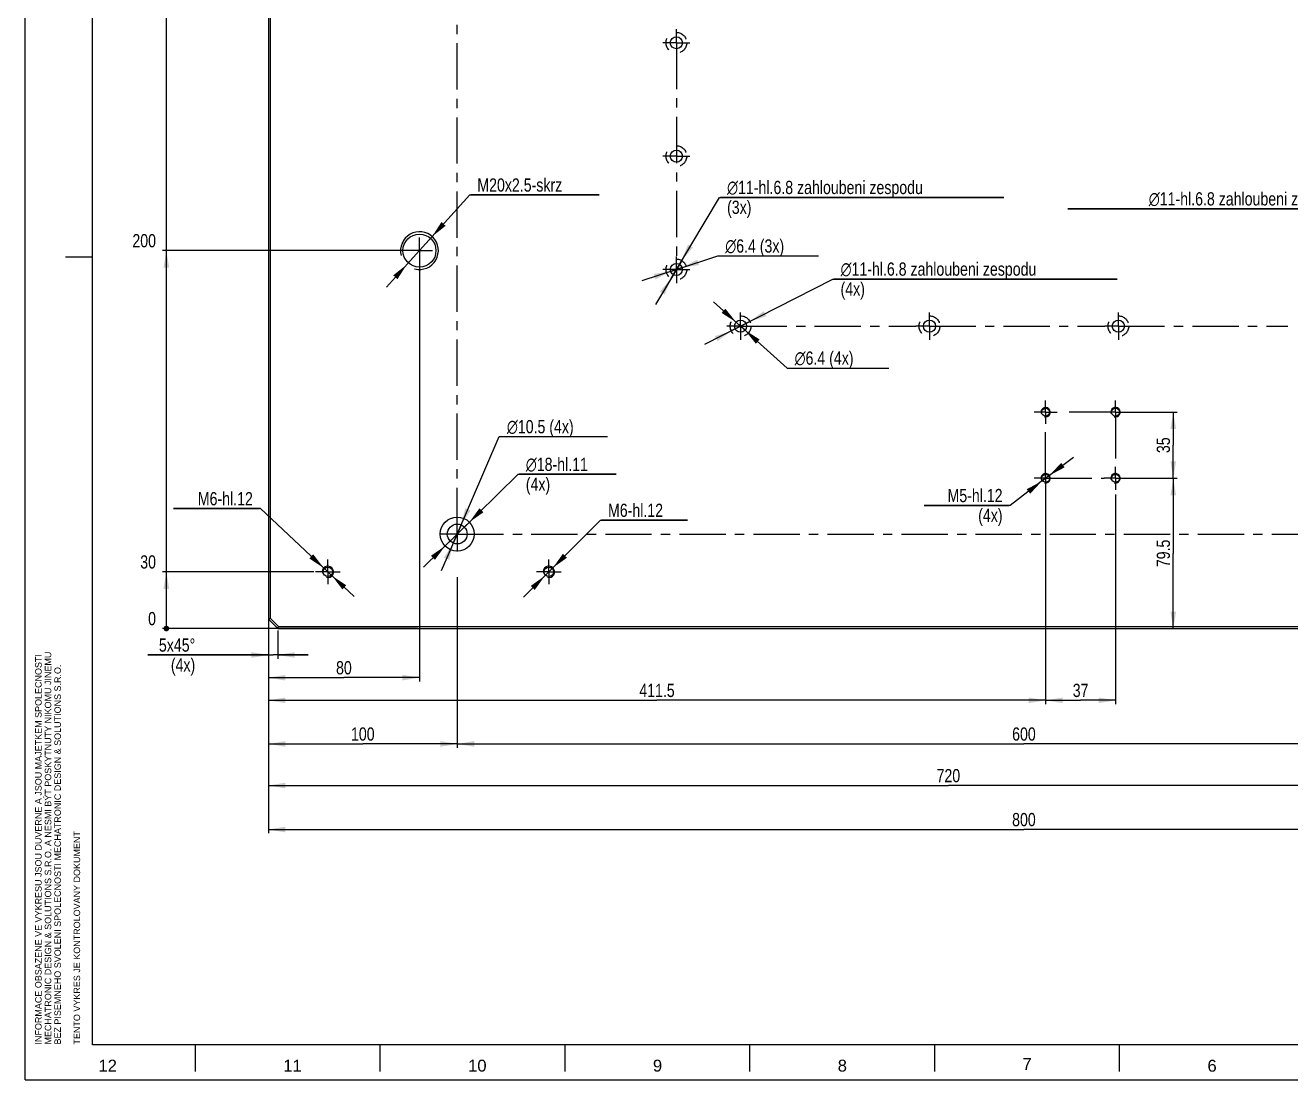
# Model space of a CAD drawing. Header units: millimetres. Extents: x 0 to 1582, y -523 to 577.
# Drawn here: x 0 to 334.9, y 0 to 279 of the extents above; entities that cross this region are included whole.
import ezdxf

# ---------------------------------------------------------------- set-up
doc = ezdxf.new("R2010")
doc.units = ezdxf.units.MM
doc.header["$LTSCALE"] = 32.67
doc.linetypes.add('CENTER', pattern=[0.6, 0.375, -0.075, 0.075, -0.075])
doc.linetypes.add('HIDDEN', pattern=[0.2, 0.1, -0.1])
doc.layers.get('0').update_dxf_attribs({"linetype": 'CONTINUOUS'})
doc.layers.add('DEFAULT_1', color=7, linetype='CENTER')
doc.layers.add('DEFAULT_2', color=8, linetype='HIDDEN')
doc.styles.get("Standard").update_dxf_attribs({"font": 'txt', "width": 0.8})
doc.styles.add('TEXTSTYLE_1', font='gdt', dxfattribs={"width": 0.8})
doc.styles.add('TEXTSTYLE_3', font='arial.ttf')
doc.styles.add('TEXTSTYLE_4', font='arial.ttf')
doc.dimstyles.new('DIMSTYLE_12', dxfattribs={"dimtxt": 3.5, "dimasz": 4.5, "dimexe": 1, "dimexo": 0.5, "dimgap": 0.875, "dimtad": 0, "dimtih": 1, "dimtoh": 1, "dimlfac": 2, "dimdsep": 46, "dimtxsty": 'STANDARD', "dimblk": '_FILLED', "dimblk1": '_FILLED', "dimblk2": '_FILLED', "dimcen": 0.09, "dimazin": 2, "dimtp": 0.1, "dimtm": 0.1, "dimtfac": 1, "dimtofl": 0, "dimtmove": 0, "dimatfit": 3, "dimldrblk": '_FILLED', "dimfxl": 1, "dimtolj": 1, "dimarcsym": 0})
doc.dimstyles.new('DIMSTYLE_3', dxfattribs={"dimtxt": 3.5, "dimasz": 4.5, "dimexe": 1, "dimexo": 0.5, "dimgap": 0.875, "dimtad": 1, "dimlfac": 2, "dimdsep": 46, "dimtxsty": 'STANDARD', "dimblk": '_FILLED', "dimblk1": '_FILLED', "dimblk2": '_FILLED', "dimcen": 0.09, "dimazin": 2, "dimtp": 0.8, "dimtm": 0.8, "dimtfac": 1, "dimtofl": 0, "dimtmove": 0, "dimatfit": 3, "dimldrblk": '_FILLED', "dimfxl": 1, "dimtolj": 1, "dimarcsym": 0})
doc.dimstyles.new('DIMSTYLE_4', dxfattribs={"dimtxt": 3.5, "dimasz": 4.5, "dimexe": 1, "dimexo": 0.5, "dimgap": 0.875, "dimtad": 1, "dimlfac": 2, "dimdsep": 46, "dimtxsty": 'STANDARD', "dimblk": '_FILLED', "dimblk1": '_FILLED', "dimblk2": '_FILLED', "dimcen": 0.09, "dimazin": 2, "dimtp": 0.3, "dimtm": 0.3, "dimtfac": 1, "dimtofl": 0, "dimtmove": 0, "dimatfit": 3, "dimldrblk": '_FILLED', "dimfxl": 1, "dimtolj": 1, "dimarcsym": 0})
doc.dimstyles.new('DIMSTYLE_5', dxfattribs={"dimtxt": 3.5, "dimasz": 4.5, "dimexe": 1, "dimexo": 0.5, "dimtad": 1, "dimlfac": 2, "dimdsep": 46, "dimtxsty": 'STANDARD', "dimblk": '_FILLED', "dimblk1": '_FILLED', "dimblk2": '_FILLED', "dimcen": 0.09, "dimazin": 2, "dimtp": 0.2, "dimtm": 0.2, "dimtfac": 1, "dimtmove": 0, "dimatfit": 2, "dimldrblk": '_FILLED', "dimfxl": 1, "dimtolj": 1, "dimarcsym": 0})
doc.dimstyles.new('DIMSTYLE_6', dxfattribs={"dimtxt": 3.5, "dimasz": 4.5, "dimexe": 1, "dimexo": 0.5, "dimgap": 0.875, "dimtad": 0, "dimtih": 1, "dimtoh": 1, "dimlfac": 2, "dimdsep": 46, "dimtxsty": 'STANDARD', "dimblk": '_FILLED', "dimblk1": '_FILLED', "dimblk2": '_FILLED', "dimcen": 0.09, "dimazin": 2, "dimtp": 0.5, "dimtm": 0.5, "dimtfac": 1, "dimtofl": 0, "dimtmove": 0, "dimatfit": 3, "dimldrblk": '_FILLED', "dimfxl": 1, "dimtolj": 1, "dimarcsym": 0})
doc.dimstyles.new('DIMSTYLE_7', dxfattribs={"dimtxt": 3.5, "dimasz": 4.5, "dimexe": 1, "dimexo": 0.5, "dimtad": 1, "dimlfac": 2, "dimdsep": 46, "dimtxsty": 'STANDARD', "dimblk": '_FILLED', "dimblk1": '_FILLED', "dimblk2": '_FILLED', "dimcen": 0.09, "dimazin": 2, "dimtp": 0.1, "dimtm": 0.1, "dimtfac": 1, "dimtmove": 0, "dimatfit": 2, "dimldrblk": '_FILLED', "dimfxl": 1, "dimtolj": 1, "dimarcsym": 0})
doc.dimstyles.new('DIMSTYLE_8', dxfattribs={"dimtxt": 3.5, "dimasz": 4.5, "dimexe": 1, "dimexo": 0.5, "dimgap": 0.875, "dimtad": 1, "dimlfac": 2, "dimdsep": 46, "dimtxsty": 'STANDARD', "dimblk": '_FILLED', "dimblk1": '_FILLED', "dimblk2": '_FILLED', "dimcen": 0.09, "dimazin": 2, "dimtp": 0.1, "dimtm": 0.1, "dimtfac": 1, "dimtofl": 0, "dimtmove": 0, "dimatfit": 3, "dimldrblk": '_FILLED', "dimfxl": 1, "dimtolj": 1, "dimarcsym": 0})
doc.dimstyles.new('DIMSTYLE_9', dxfattribs={"dimtxt": 3.5, "dimasz": 4.5, "dimexe": 1, "dimexo": 0.5, "dimgap": 0.875, "dimtad": 0, "dimtih": 1, "dimtoh": 1, "dimlfac": 2, "dimdsep": 46, "dimtxsty": 'STANDARD', "dimblk": '_FILLED', "dimblk1": '_FILLED', "dimblk2": '_FILLED', "dimcen": 0.09, "dimazin": 2, "dimtp": 0.2, "dimtm": 0.2, "dimtfac": 1, "dimtofl": 0, "dimtmove": 0, "dimatfit": 3, "dimldrblk": '_FILLED', "dimfxl": 1, "dimtolj": 1, "dimarcsym": 0})

# ---------------------------------------------------------------- blocks, each defined once
blk = doc.blocks.new('_FILLED')
at = {"color": 0, "linetype": 'BYBLOCK'}
blk.add_solid([(0, 0), (-1, 0.167), (-1, -0.167)], dxfattribs=at)
blk = doc.blocks.new('*D2')
at = {"color": 2, "linetype": 'CONTINUOUS'}
for p, q in [((64.33, 118.88), (64.33, 65.2)), ((464.33, 118.88), (464.33, 65.2)), ((64.33, 66.2), (264.33, 66.2)), ((464.33, 66.2), (264.33, 66.2))]:
    blk.add_line(p, q, dxfattribs=at)
at = {"color": 2, "linetype": 'CONTINUOUS', "xscale": 4.5, "yscale": 4.5, "zscale": 4.5, "rotation": 180}
blk.add_blockref('_FILLED', (64.33, 66.2), dxfattribs=at)
at = {"color": 2, "linetype": 'CONTINUOUS', "xscale": 4.5, "yscale": 4.5, "zscale": 4.5}
blk.add_blockref('_FILLED', (464.33, 66.2), dxfattribs=at)
at = {"color": 2, "linetype": 'CONTINUOUS', "insert": (264.33, 70.57), "char_height": 3.5, "width": 12.375, "attachment_point": 2, "line_spacing_factor": 0.9}
blk.add_mtext('800', dxfattribs=at)
blk = doc.blocks.new('*D3')
at = {"color": 2, "linetype": 'CONTINUOUS'}
for p, q in [((429.17, 144.38), (479.32, 144.38)), ((478.32, 144.38), (478.32, 131.88)), ((478.32, 119.38), (478.32, 131.88)), ((114.83, 119.38), (479.32, 119.38))]:
    blk.add_line(p, q, dxfattribs=at)
at = {"color": 2, "linetype": 'CONTINUOUS', "xscale": 4.5, "yscale": 4.5, "zscale": 4.5}
for p, rotation in [((478.32, 144.38), 90), ((478.32, 119.38), 270)]:
    blk.add_blockref('_FILLED', p, dxfattribs=dict(at, rotation=rotation))
at = {"color": 2, "linetype": 'CONTINUOUS', "insert": (473.94, 131.88), "char_height": 3.5, "width": 7.875, "attachment_point": 2, "rotation": 90, "line_spacing_factor": 0.9}
blk.add_mtext('50', dxfattribs=at)
blk = doc.blocks.new('*D4')
at = {"color": 2, "linetype": 'CONTINUOUS'}
for p, q in [((64.33, 143.88), (64.33, 87.84)), ((114.33, 132.34), (114.33, 87.84)), ((64.33, 88.84), (89.33, 88.84)), ((114.33, 88.84), (89.33, 88.84))]:
    blk.add_line(p, q, dxfattribs=at)
at = {"color": 2, "linetype": 'CONTINUOUS', "xscale": 4.5, "yscale": 4.5, "zscale": 4.5, "rotation": 180}
blk.add_blockref('_FILLED', (64.33, 88.84), dxfattribs=at)
at = {"color": 2, "linetype": 'CONTINUOUS', "xscale": 4.5, "yscale": 4.5, "zscale": 4.5}
blk.add_blockref('_FILLED', (114.33, 88.84), dxfattribs=at)
at = {"color": 2, "linetype": 'CONTINUOUS', "insert": (89.33, 93.21), "char_height": 3.5, "width": 11.25, "attachment_point": 2, "line_spacing_factor": 0.9}
blk.add_mtext('100', dxfattribs=at)
blk = doc.blocks.new('*D5')
at = {"color": 2, "linetype": 'CONTINUOUS'}
for p, q in [((114.33, 144.38), (125.47, 170.16)), ((125.47, 170.16), (125.72, 170.16)), ((125.72, 170.16), (154.14, 170.16)), ((114.33, 144.38), (110.11, 134.62)), ((113.29, 141.97), (114.33, 144.38)), ((115.37, 146.79), (114.33, 144.38)), ((115.37, 146.79), (115.37, 146.79)), ((113.29, 141.97), (113.29, 141.97))]:
    blk.add_line(p, q, dxfattribs=at)
at = {"color": 2, "linetype": 'CONTINUOUS', "xscale": 4.5, "yscale": 4.5, "zscale": 4.5}
for p, rotation in [((115.37, 146.79), 246.6279896122), ((113.29, 141.97), 66.6279896122)]:
    blk.add_blockref('_FILLED', p, dxfattribs=dict(at, rotation=rotation))
at = {"color": 2, "linetype": 'CONTINUOUS', "insert": (127.47, 174.54), "char_height": 3.5, "width": 37.375, "attachment_point": 1, "line_spacing_factor": 0.9, "style": 'TEXTSTYLE_1'}
blk.add_mtext('{\\fgdt;n}\\ftxt;10.5 (4x)', dxfattribs=at)
blk = doc.blocks.new('*D6')
at = {"color": 2, "linetype": 'CONTINUOUS'}
for p, q in [((114.33, 144.38), (130.48, 160.2)), ((130.48, 160.2), (156.4, 160.2)), ((156.4, 160.2), (130.73, 160.2)), ((117.54, 147.53), (114.33, 144.38)), ((117.54, 147.53), (117.54, 147.53)), ((114.33, 144.38), (105.4, 135.63)), ((111.11, 141.23), (114.33, 144.38)), ((111.11, 141.23), (111.11, 141.23))]:
    blk.add_line(p, q, dxfattribs=at)
at = {"color": 2, "linetype": 'CONTINUOUS', "xscale": 4.5, "yscale": 4.5, "zscale": 4.5}
for p, rotation in [((117.54, 147.53), 224.399530771), ((111.11, 141.23), 44.3990512493)]:
    blk.add_blockref('_FILLED', p, dxfattribs=dict(at, rotation=rotation))
at = {"color": 2, "linetype": 'CONTINUOUS', "insert": (132.48, 164.57), "char_height": 3.5, "width": 33.25, "attachment_point": 1, "line_spacing_factor": 0.9, "style": 'TEXTSTYLE_1'}
blk.add_mtext('{\\fgdt;n}\\ftxt;18-hl.11\\P(4x)', dxfattribs=at)
blk = doc.blocks.new('*D8')
at = {"color": 2, "linetype": 'CONTINUOUS'}
for p, q in [((414.33, 136.93), (414.33, 87.84)), ((114.33, 132.97), (114.33, 87.84)), ((114.33, 88.84), (264.33, 88.84)), ((414.33, 88.84), (264.33, 88.84))]:
    blk.add_line(p, q, dxfattribs=at)
at = {"color": 2, "linetype": 'CONTINUOUS', "xscale": 4.5, "yscale": 4.5, "zscale": 4.5, "rotation": 180}
blk.add_blockref('_FILLED', (114.33, 88.84), dxfattribs=at)
at = {"color": 2, "linetype": 'CONTINUOUS', "xscale": 4.5, "yscale": 4.5, "zscale": 4.5}
blk.add_blockref('_FILLED', (414.33, 88.84), dxfattribs=at)
at = {"color": 2, "linetype": 'CONTINUOUS', "insert": (264.33, 93.21), "char_height": 3.5, "width": 12.375, "attachment_point": 2, "line_spacing_factor": 0.9}
blk.add_mtext('600', dxfattribs=at)
blk = doc.blocks.new('*D9')
at = {"color": 2, "linetype": 'CONTINUOUS'}
for p, q in [((64.33, 218.88), (64.33, 105.38)), ((104.33, 218.88), (104.33, 105.38)), ((64.33, 106.38), (84.33, 106.38)), ((104.33, 106.38), (84.33, 106.38))]:
    blk.add_line(p, q, dxfattribs=at)
at = {"color": 2, "linetype": 'CONTINUOUS', "xscale": 4.5, "yscale": 4.5, "zscale": 4.5, "rotation": 180}
blk.add_blockref('_FILLED', (64.33, 106.38), dxfattribs=at)
at = {"color": 2, "linetype": 'CONTINUOUS', "xscale": 4.5, "yscale": 4.5, "zscale": 4.5}
blk.add_blockref('_FILLED', (104.33, 106.38), dxfattribs=at)
at = {"color": 2, "linetype": 'CONTINUOUS', "insert": (84.33, 110.75), "char_height": 3.5, "width": 8.25, "attachment_point": 2, "line_spacing_factor": 0.9}
blk.add_mtext('80', dxfattribs=at)
blk = doc.blocks.new('*D10')
at = {"color": 2, "linetype": 'CONTINUOUS'}
blk.add_line((103.83, 219.38), (36.34, 219.38), dxfattribs=at)
at = {"color": 2, "linetype": 'CONTINUOUS', "insert": (34.59, 223.75), "char_height": 3.5, "width": 12.375, "attachment_point": 3, "line_spacing_factor": 0.9}
blk.add_mtext('200', dxfattribs=at)
blk = doc.blocks.new('*D11')
at = {"color": 2, "linetype": 'CONTINUOUS'}
for p, q in [((64.33, 218.88), (64.33, 76.83)), ((424.33, 218.88), (424.33, 76.83)), ((64.33, 77.83), (244.33, 77.83)), ((424.33, 77.83), (244.33, 77.83))]:
    blk.add_line(p, q, dxfattribs=at)
at = {"color": 2, "linetype": 'CONTINUOUS', "xscale": 4.5, "yscale": 4.5, "zscale": 4.5, "rotation": 180}
blk.add_blockref('_FILLED', (64.33, 77.83), dxfattribs=at)
at = {"color": 2, "linetype": 'CONTINUOUS', "xscale": 4.5, "yscale": 4.5, "zscale": 4.5}
blk.add_blockref('_FILLED', (424.33, 77.83), dxfattribs=at)
at = {"color": 2, "linetype": 'CONTINUOUS', "insert": (244.33, 82.2), "char_height": 3.5, "width": 12.375, "attachment_point": 2, "line_spacing_factor": 0.9}
blk.add_mtext('720', dxfattribs=at)
blk = doc.blocks.new('*D12')
at = {"color": 2, "linetype": 'CONTINUOUS'}
for p, q in [((104.33, 219.38), (117.65, 234.11)), ((117.65, 234.11), (151.9, 234.11)), ((151.9, 234.11), (117.9, 234.11)), ((107.68, 223.09), (104.33, 219.38)), ((107.68, 223.09), (107.68, 223.09)), ((104.33, 219.38), (95.61, 209.74)), ((100.97, 215.67), (104.33, 219.38)), ((100.97, 215.67), (100.97, 215.67))]:
    blk.add_line(p, q, dxfattribs=at)
at = {"color": 2, "linetype": 'CONTINUOUS', "xscale": 4.5, "yscale": 4.5, "zscale": 4.5}
for p, rotation in [((107.68, 223.09), 227.8711660412), ((100.97, 215.67), 47.8711660412)]:
    blk.add_blockref('_FILLED', p, dxfattribs=dict(at, rotation=rotation))
at = {"color": 2, "linetype": 'CONTINUOUS', "insert": (119.65, 238.48), "char_height": 3.5, "width": 45.75, "attachment_point": 1, "line_spacing_factor": 0.9}
blk.add_mtext('M20x2.5-skrz', dxfattribs=at)
blk = doc.blocks.new('*D14')
at = {"color": 2, "linetype": 'CONTINUOUS'}
for p, q in [((292.94, 159.13), (304.86, 159.13)), ((303.86, 159.13), (303.86, 139.25)), ((303.86, 119.38), (303.86, 139.25)), ((270.58, 119.38), (304.86, 119.38))]:
    blk.add_line(p, q, dxfattribs=at)
at = {"color": 2, "linetype": 'CONTINUOUS', "xscale": 4.5, "yscale": 4.5, "zscale": 4.5}
for p, rotation in [((303.86, 159.13), 90), ((303.86, 119.38), 270)]:
    blk.add_blockref('_FILLED', p, dxfattribs=dict(at, rotation=rotation))
at = {"color": 2, "linetype": 'CONTINUOUS', "insert": (299.48, 139.25), "char_height": 3.5, "width": 15, "attachment_point": 2, "rotation": 90, "line_spacing_factor": 0.9}
blk.add_mtext('79.5', dxfattribs=at)
blk = doc.blocks.new('*D15')
at = {"color": 2, "linetype": 'CONTINUOUS'}
for p, q in [((64.33, 158.63), (64.33, 99.38)), ((270.08, 158.63), (270.08, 99.38)), ((64.33, 100.38), (167.2, 100.38)), ((270.08, 100.38), (167.2, 100.38))]:
    blk.add_line(p, q, dxfattribs=at)
at = {"color": 2, "linetype": 'CONTINUOUS', "xscale": 4.5, "yscale": 4.5, "zscale": 4.5, "rotation": 180}
blk.add_blockref('_FILLED', (64.33, 100.38), dxfattribs=at)
at = {"color": 2, "linetype": 'CONTINUOUS', "xscale": 4.5, "yscale": 4.5, "zscale": 4.5}
blk.add_blockref('_FILLED', (270.08, 100.38), dxfattribs=at)
at = {"color": 2, "linetype": 'CONTINUOUS', "insert": (167.2, 104.75), "char_height": 3.5, "width": 16.875, "attachment_point": 2, "line_spacing_factor": 0.9}
blk.add_mtext('411.5', dxfattribs=at)
blk = doc.blocks.new('*D16')
at = {"color": 2, "linetype": 'CONTINUOUS'}
for p, q in [((270.08, 159.13), (277.43, 164.74)), ((270.08, 159.13), (260.67, 151.94)), ((269.09, 158.37), (270.08, 159.13)), ((269.09, 158.37), (269.09, 158.37)), ((271.07, 159.89), (270.08, 159.13)), ((271.07, 159.89), (271.07, 159.89)), ((260.67, 151.94), (237.92, 151.94)), ((237.92, 151.94), (260.42, 151.94))]:
    blk.add_line(p, q, dxfattribs=at)
at = {"color": 2, "linetype": 'CONTINUOUS', "xscale": 4.5, "yscale": 4.5, "zscale": 4.5}
for p, rotation in [((271.07, 159.89), 217.3705122013), ((269.09, 158.37), 37.3705122013)]:
    blk.add_blockref('_FILLED', p, dxfattribs=dict(at, rotation=rotation))
at = {"color": 2, "linetype": 'CONTINUOUS', "insert": (258.67, 156.32), "char_height": 3.5, "width": 28.5, "attachment_point": 3, "line_spacing_factor": 0.9}
blk.add_mtext('M5-hl.12\\P(4x)', dxfattribs=at)
blk = doc.blocks.new('*D17')
at = {"color": 2, "linetype": 'CONTINUOUS'}
for p, q in [((270.08, 155.5), (270.08, 99.38)), ((288.58, 154.81), (288.58, 99.38)), ((270.08, 100.38), (279.33, 100.38)), ((288.58, 100.38), (279.33, 100.38))]:
    blk.add_line(p, q, dxfattribs=at)
at = {"color": 2, "linetype": 'CONTINUOUS', "xscale": 4.5, "yscale": 4.5, "zscale": 4.5, "rotation": 180}
blk.add_blockref('_FILLED', (270.08, 100.38), dxfattribs=at)
at = {"color": 2, "linetype": 'CONTINUOUS', "xscale": 4.5, "yscale": 4.5, "zscale": 4.5}
blk.add_blockref('_FILLED', (288.58, 100.38), dxfattribs=at)
at = {"color": 2, "linetype": 'CONTINUOUS', "insert": (279.33, 104.75), "char_height": 3.5, "width": 7.875, "attachment_point": 2, "line_spacing_factor": 0.9}
blk.add_mtext('37', dxfattribs=at)
blk = doc.blocks.new('*D18')
at = {"color": 2, "linetype": 'CONTINUOUS'}
for p, q in [((289.08, 176.63), (304.86, 176.63)), ((303.86, 176.63), (303.86, 167.88)), ((303.86, 159.13), (303.86, 167.88)), ((289.08, 159.13), (304.86, 159.13))]:
    blk.add_line(p, q, dxfattribs=at)
at = {"color": 2, "linetype": 'CONTINUOUS', "xscale": 4.5, "yscale": 4.5, "zscale": 4.5}
for p, rotation in [((303.86, 176.63), 90), ((303.86, 159.13), 270)]:
    blk.add_blockref('_FILLED', p, dxfattribs=dict(at, rotation=rotation))
at = {"color": 2, "linetype": 'CONTINUOUS', "insert": (299.48, 167.88), "char_height": 3.5, "width": 7.5, "attachment_point": 2, "rotation": 90, "line_spacing_factor": 0.9}
blk.add_mtext('35', dxfattribs=at)
blk = doc.blocks.new('*D19')
at = {"color": 2, "linetype": 'CONTINUOUS'}
for p, q in [((172.33, 214.38), (183.27, 217.98)), ((183.27, 217.98), (183.52, 217.98)), ((183.52, 217.98), (209.94, 217.98)), ((172.33, 214.38), (163.21, 211.38)), ((170.81, 213.88), (172.33, 214.38)), ((173.85, 214.88), (172.33, 214.38)), ((173.85, 214.88), (173.85, 214.88)), ((170.81, 213.88), (170.81, 213.88))]:
    blk.add_line(p, q, dxfattribs=at)
at = {"color": 2, "linetype": 'CONTINUOUS', "xscale": 4.5, "yscale": 4.5, "zscale": 4.5}
for p, rotation in [((170.81, 213.88), 18.2151833668), ((173.85, 214.88), 198.2156118469)]:
    blk.add_blockref('_FILLED', p, dxfattribs=dict(at, rotation=rotation))
at = {"color": 2, "linetype": 'CONTINUOUS', "insert": (185.27, 222.35), "char_height": 3.5, "width": 34.375, "attachment_point": 1, "line_spacing_factor": 0.9, "style": 'TEXTSTYLE_1'}
blk.add_mtext('{\\fgdt;n}\\ftxt;6.4 (3x)', dxfattribs=at)
blk = doc.blocks.new('*D20')
at = {"color": 2, "linetype": 'CONTINUOUS'}
for p, q in [((172.33, 214.38), (183.76, 233.47)), ((183.76, 233.47), (259.01, 233.47)), ((259.01, 233.47), (184.01, 233.47)), ((172.33, 214.38), (166.8, 205.16)), ((170.92, 212.02), (172.33, 214.38)), ((173.74, 216.74), (172.33, 214.38)), ((173.74, 216.74), (173.74, 216.74)), ((170.92, 212.02), (170.92, 212.02))]:
    blk.add_line(p, q, dxfattribs=at)
at = {"color": 2, "linetype": 'CONTINUOUS', "xscale": 4.5, "yscale": 4.5, "zscale": 4.5}
for p, rotation in [((173.74, 216.74), 239.077147189), ((170.92, 212.02), 59.077147189)]:
    blk.add_blockref('_FILLED', p, dxfattribs=dict(at, rotation=rotation))
at = {"color": 2, "linetype": 'CONTINUOUS', "insert": (185.76, 237.84), "char_height": 3.5, "width": 107.25, "attachment_point": 1, "line_spacing_factor": 0.9, "style": 'TEXTSTYLE_1'}
blk.add_mtext('{\\fgdt;n}\\ftxt;11-hl.6.8 zahloubeni zespodu\\P(3x)', dxfattribs=at)
blk = doc.blocks.new('*D22')
at = {"color": 2, "linetype": 'CONTINUOUS'}
for p, q in [((351.2, 230.45), (275.95, 230.45)), ((275.95, 230.45), (350.95, 230.45)), ((356.33, 214.38), (351.2, 230.45)), ((355.49, 217), (355.49, 217)), ((355.49, 217), (356.33, 214.38)), ((357.16, 211.76), (356.33, 214.38)), ((356.33, 214.38), (359.6, 204.14)), ((357.16, 211.76), (357.16, 211.76))]:
    blk.add_line(p, q, dxfattribs=at)
at = {"color": 2, "linetype": 'CONTINUOUS', "xscale": 4.5, "yscale": 4.5, "zscale": 4.5}
for p, rotation in [((355.49, 217), 287.7084296975), ((357.16, 211.76), 107.7084296975)]:
    blk.add_blockref('_FILLED', p, dxfattribs=dict(at, rotation=rotation))
at = {"color": 2, "linetype": 'CONTINUOUS', "insert": (349.2, 234.82), "char_height": 3.5, "width": 107.25, "attachment_point": 3, "line_spacing_factor": 0.9, "style": 'TEXTSTYLE_1'}
blk.add_mtext('{\\fgdt;n}\\ftxt;11-hl.6.8 zahloubeni zespodu\\P(3x)', dxfattribs=at)
blk = doc.blocks.new('*D23')
at = {"color": 2, "linetype": 'CONTINUOUS'}
for p, q in [((189.33, 199.38), (182.19, 205.8)), ((188.14, 200.45), (188.14, 200.45)), ((188.14, 200.45), (189.33, 199.38)), ((190.52, 198.31), (189.33, 199.38)), ((189.33, 199.38), (201.63, 188.31)), ((190.52, 198.31), (190.52, 198.31)), ((201.63, 188.31), (201.88, 188.31)), ((201.88, 188.31), (228.55, 188.31))]:
    blk.add_line(p, q, dxfattribs=at)
at = {"color": 2, "linetype": 'CONTINUOUS', "xscale": 4.5, "yscale": 4.5, "zscale": 4.5}
for p, rotation in [((188.14, 200.45), 318.0420291913), ((190.52, 198.31), 138.0420291913)]:
    blk.add_blockref('_FILLED', p, dxfattribs=dict(at, rotation=rotation))
at = {"color": 2, "linetype": 'CONTINUOUS', "insert": (203.63, 192.69), "char_height": 3.5, "width": 34.75, "attachment_point": 1, "line_spacing_factor": 0.9, "style": 'TEXTSTYLE_1'}
blk.add_mtext('{\\fgdt;n}\\ftxt;6.4 (4x)', dxfattribs=at)
blk = doc.blocks.new('*D24')
at = {"color": 2, "linetype": 'CONTINUOUS'}
for p, q in [((189.33, 199.38), (213.79, 211.86)), ((213.79, 211.86), (289.04, 211.86)), ((289.04, 211.86), (214.04, 211.86)), ((189.33, 199.38), (179.75, 194.49)), ((186.88, 198.13), (189.33, 199.38)), ((186.88, 198.13), (186.88, 198.13)), ((191.78, 200.63), (189.33, 199.38)), ((191.78, 200.63), (191.78, 200.63))]:
    blk.add_line(p, q, dxfattribs=at)
at = {"color": 2, "linetype": 'CONTINUOUS', "xscale": 4.5, "yscale": 4.5, "zscale": 4.5}
for p, rotation in [((191.78, 200.63), 207.0315579733), ((186.88, 198.13), 27.0315579733)]:
    blk.add_blockref('_FILLED', p, dxfattribs=dict(at, rotation=rotation))
at = {"color": 2, "linetype": 'CONTINUOUS', "insert": (215.79, 216.24), "char_height": 3.5, "width": 107.25, "attachment_point": 1, "line_spacing_factor": 0.9, "style": 'TEXTSTYLE_1'}
blk.add_mtext('{\\fgdt;n}\\ftxt;11-hl.6.8 zahloubeni zespodu\\P(4x)', dxfattribs=at)
blk = doc.blocks.new('*D25')
at = {"color": 2, "linetype": 'CONTINUOUS'}
for p, q in [((62.23, 151.1), (39.23, 151.1)), ((39.23, 151.1), (61.98, 151.1)), ((80.08, 134.38), (62.23, 151.1)), ((78.98, 135.4), (78.98, 135.4)), ((78.98, 135.4), (80.08, 134.38)), ((81.17, 133.35), (80.08, 134.38)), ((80.08, 134.38), (87.01, 127.88)), ((81.17, 133.35), (81.17, 133.35))]:
    blk.add_line(p, q, dxfattribs=at)
at = {"color": 2, "linetype": 'CONTINUOUS', "xscale": 4.5, "yscale": 4.5, "zscale": 4.5}
for p, rotation in [((78.98, 135.4), 316.8705166265), ((81.17, 133.35), 136.8705166265)]:
    blk.add_blockref('_FILLED', p, dxfattribs=dict(at, rotation=rotation))
at = {"color": 2, "linetype": 'CONTINUOUS', "insert": (60.23, 155.48), "char_height": 3.5, "width": 28.875, "attachment_point": 3, "line_spacing_factor": 0.9}
blk.add_mtext('M6-hl.12', dxfattribs=at)
blk = doc.blocks.new('*D26')
at = {"color": 2, "linetype": 'CONTINUOUS'}
for p, q in [((138.58, 134.38), (152.24, 148.04)), ((152.24, 148.04), (175.24, 148.04)), ((175.24, 148.04), (152.49, 148.04)), ((138.58, 134.38), (131.86, 127.66)), ((137.52, 133.32), (138.58, 134.38)), ((139.64, 135.44), (138.58, 134.38)), ((139.64, 135.44), (139.64, 135.44)), ((137.52, 133.32), (137.52, 133.32))]:
    blk.add_line(p, q, dxfattribs=at)
at = {"color": 2, "linetype": 'CONTINUOUS', "xscale": 4.5, "yscale": 4.5, "zscale": 4.5}
for p, rotation in [((139.64, 135.44), 225.0009692585), ((137.52, 133.32), 44.9990307415)]:
    blk.add_blockref('_FILLED', p, dxfattribs=dict(at, rotation=rotation))
at = {"color": 2, "linetype": 'CONTINUOUS', "insert": (154.24, 152.41), "char_height": 3.5, "width": 28.875, "attachment_point": 1, "line_spacing_factor": 0.9}
blk.add_mtext('M6-hl.12', dxfattribs=at)
blk = doc.blocks.new('*D30')
at = {"color": 2, "linetype": 'CONTINUOUS'}
for p, q in [((64.33, 121.38), (64.33, 111.38)), ((66.83, 118.88), (66.83, 111.38)), ((64.33, 112.38), (32.4, 112.38)), ((32.4, 112.38), (65.58, 112.38)), ((74.83, 112.38), (65.58, 112.38)), ((66.83, 112.38), (74.83, 112.38))]:
    blk.add_line(p, q, dxfattribs=at)
at = {"color": 2, "linetype": 'CONTINUOUS', "xscale": 4.5, "yscale": 4.5, "zscale": 4.5}
blk.add_blockref('_FILLED', (64.33, 112.38), dxfattribs=at)
at = {"color": 2, "linetype": 'CONTINUOUS', "xscale": 4.5, "yscale": 4.5, "zscale": 4.5, "rotation": 180}
blk.add_blockref('_FILLED', (66.83, 112.38), dxfattribs=at)
at = {"color": 2, "linetype": 'CONTINUOUS', "insert": (44.98, 116.75), "char_height": 3.5, "width": 18.875, "attachment_point": 3, "line_spacing_factor": 0.9}
blk.add_mtext('5x45\\fgdt;{\\fgdt;~}\\P\\ftxt;(4x)', dxfattribs=at)
blk = doc.blocks.new('*D40')
at = {"color": 2, "linetype": 'CONTINUOUS'}
blk.add_line((76.33, 134.38), (36.34, 134.38), dxfattribs=at)
at = {"color": 2, "linetype": 'CONTINUOUS', "insert": (34.59, 138.75), "char_height": 3.5, "width": 7.875, "attachment_point": 3, "line_spacing_factor": 0.9}
blk.add_mtext('30', dxfattribs=at)
blk = doc.blocks.new('*D41')
at = {"color": 2, "linetype": 'CONTINUOUS'}
blk.add_line((76.33, 304.38), (36.34, 304.38), dxfattribs=at)
at = {"color": 2, "linetype": 'CONTINUOUS', "insert": (34.59, 308.75), "char_height": 3.5, "width": 12, "attachment_point": 3, "line_spacing_factor": 0.9}
blk.add_mtext('370', dxfattribs=at)
blk = doc.blocks.new('*D48')
at = {"color": 2, "linetype": 'CONTINUOUS'}
blk.add_line((103.83, 119.38), (36.34, 119.38), dxfattribs=at)
at = {"color": 2, "linetype": 'CONTINUOUS', "insert": (34.59, 123.75), "char_height": 3.5, "width": 4.125, "attachment_point": 3, "line_spacing_factor": 0.9}
blk.add_mtext('0', dxfattribs=at)

msp = doc.modelspace()

# ---------------------------------------------------------------- linework, layer by layer
at = {"color": 7, "linetype": 'CONTINUOUS'}
for p, q in [((0, 0), (0, 420)), ((17.7839, 9.2343), (17.7839, 410.0844)), ((64.3285, 316.8774), (64.3285, 121.8774)), ((64.8285, 316.6703), (64.8285, 122.0846)), ((64.3285, 121.8774), (64.8285, 122.0846)), ((64.3285, 121.8774), (66.8285, 119.3774)), ((64.8285, 122.0846), (67.0356, 119.8774)), ((66.8285, 119.3774), (67.0356, 119.8774)), ((66.8285, 119.3774), (461.8285, 119.3774)), ((67.0356, 119.8774), (461.6214, 119.8774)), ((583.209, 9.2343), (17.7839, 9.2343)), ((30.4842, 9.2343), (17.7845, 9.2343)), ((0, 0), (594, 0))]:
    msp.add_line(p, q, dxfattribs=at)
at = {"color": 2, "linetype": 'CONTINUOUS'}
for p, q in [((37.3415, 119.3774), (37.3415, 304.3774)), ((17.7808, 217.6216), (10.6688, 217.6216)), ((45.0323, 2.1223), (45.0323, 9.2343)), ((93.9523, 2.1223), (93.9523, 9.2343)), ((142.8723, 2.1223), (142.8723, 9.2343)), ((191.7923, 2.1223), (191.7923, 9.2343)), ((240.7123, 2.1223), (240.7123, 9.2343)), ((289.6402, 2.1222), (289.6402, 9.2343))]:
    msp.add_line(p, q, dxfattribs=at)
at = {"color": 2, "linetype": 'CONTINUOUS', "const_width": 0.75}
msp.add_lwpolyline([(36.9665, 119.3774, 1), (37.7165, 119.3774, 1)], format="xyb", close=True, dxfattribs=at)
msp.add_lwpolyline([(36.9665, 119.3774, 1), (37.7165, 119.3774, 1)], format="xyb", close=True, dxfattribs=at)
msp.add_lwpolyline([(36.9665, 119.3774, 1), (37.7165, 119.3774, 1)], format="xyb", close=True, dxfattribs=at)
at = {"color": 7, "linetype": 'CONTINUOUS'}
for centre, radius in [((172.3285, 274.3774), 1.6), ((172.3285, 244.3774), 1.6), ((104.3285, 219.3774), 4.375), ((172.3285, 214.3774), 1.6), ((189.3285, 199.3774), 1.6), ((239.3285, 199.3774), 1.6), ((289.3285, 199.3774), 1.6), ((270.0785, 176.6274), 1.05), ((288.5785, 176.6274), 1.05), ((270.0785, 159.1274), 1.05), ((288.5785, 159.1274), 1.05), ((114.3285, 144.3774), 4.5), ((114.3285, 144.3774), 2.625), ((80.0785, 134.3774), 1.25), ((138.5785, 134.3774), 1.25)]:
    msp.add_circle(centre, radius, dxfattribs=at)
at = {"color": 2, "linetype": 'CONTINUOUS'}
for centre, radius in [((104.3285, 219.3774), 5), ((270.0785, 176.6274), 1.25), ((288.5785, 176.6274), 1.25), ((270.0785, 159.1274), 1.25), ((288.5785, 159.1274), 1.25), ((80.0785, 134.3774), 1.5), ((138.5785, 134.3774), 1.5)]:
    msp.add_arc(centre, radius, 255, 195, dxfattribs=at)
for points in [[(37.3415, 219.3774), (38.0915, 214.8774), (36.5915, 214.8774)], [(37.3415, 134.3774), (38.0915, 129.8774), (36.5915, 129.8774)]]:
    msp.add_solid(points, dxfattribs=at)
at = {"layer": 'DEFAULT_1', "color": 7, "linetype": 'CENTER'}
for p, q in [((114.3285, 144.3774), (114.3285, 287.4238)), ((172.3285, 274.3774), (172.3285, 277.9774)), ((172.3285, 274.3774), (168.7285, 274.3774)), ((172.3285, 274.3774), (172.3285, 217.832)), ((172.3285, 274.3774), (175.9285, 274.3774)), ((172.3285, 244.3774), (168.7285, 244.3774)), ((172.3285, 244.3774), (175.9285, 244.3774)), ((104.3285, 219.3774), (104.3285, 222.8199)), ((104.3285, 219.3774), (100.886, 219.3774)), ((104.3285, 219.3774), (104.3285, 215.9349)), ((104.3285, 219.3774), (107.771, 219.3774)), ((172.3285, 214.3774), (172.3285, 217.832)), ((172.3285, 214.3774), (168.7285, 214.3774)), ((172.3285, 214.3774), (172.3285, 210.7774)), ((172.3285, 214.3774), (175.9285, 214.3774)), ((189.3285, 199.3774), (189.3285, 202.9774)), ((239.3285, 199.3774), (239.3285, 202.9774)), ((289.3285, 199.3774), (289.3285, 202.9774)), ((189.3285, 199.3774), (185.7285, 199.3774)), ((189.3285, 199.3774), (189.3285, 195.7774)), ((189.3285, 199.3774), (235.7285, 199.3774)), ((239.3285, 199.3774), (235.7285, 199.3774)), ((239.3285, 199.3774), (239.3285, 195.7774)), ((239.3285, 199.3774), (285.7285, 199.3774)), ((289.3285, 199.3774), (285.7285, 199.3774)), ((289.3285, 199.3774), (334.1513, 199.3774)), ((289.3285, 199.3774), (289.3285, 195.7774)), ((270.0785, 176.6274), (270.0785, 179.6774)), ((288.5785, 176.6274), (288.5785, 179.6774)), ((270.0785, 176.6274), (267.0285, 176.6274)), ((270.0785, 176.6274), (273.1285, 176.6274)), ((270.0785, 176.6274), (270.0785, 173.5774)), ((288.5785, 176.6274), (274.1328, 176.6274)), ((288.5785, 176.6274), (291.6285, 176.6274)), ((288.5785, 176.6274), (288.5785, 162.8513)), ((270.0785, 159.1274), (270.0785, 173.3389)), ((288.5785, 159.1274), (288.5785, 162.1774)), ((270.0785, 159.1274), (267.0285, 159.1274)), ((270.0785, 159.1274), (285.5424, 159.1274)), ((270.0785, 159.1274), (270.0785, 156.0774)), ((288.5785, 159.1274), (285.5285, 159.1274)), ((288.5785, 159.1274), (291.6285, 159.1274)), ((288.5785, 159.1274), (288.5785, 156.0774)), ((114.3285, 144.3774), (109.7035, 144.3774)), ((114.3285, 144.3774), (114.3285, 139.7524)), ((114.3285, 144.3774), (405.3807, 144.3774)), ((80.0785, 134.3774), (80.0785, 137.6274)), ((138.5785, 134.3774), (138.5785, 137.6274)), ((80.0785, 134.3774), (76.8285, 134.3774)), ((80.0785, 134.3774), (80.0785, 131.1274)), ((80.0785, 134.3774), (83.3285, 134.3774)), ((138.5785, 134.3774), (135.3285, 134.3774)), ((138.5785, 134.3774), (138.5785, 131.1274)), ((138.5785, 134.3774), (141.8285, 134.3774))]:
    msp.add_line(p, q, dxfattribs=at)
at = {"layer": 'DEFAULT_2', "color": 8, "linetype": 'HIDDEN'}
for centre in [(172.3285, 274.3774), (172.3285, 244.3774), (172.3285, 214.3774), (189.3285, 199.3774), (239.3285, 199.3774), (289.3285, 199.3774)]:
    msp.add_circle(centre, 2.75, dxfattribs=at)

# ---------------------------------------------------------------- texts
at = {"color": 2, "linetype": 'CONTINUOUS', "insert": (2.608, 9.3017), "char_height": 1.7, "width": 104.420446, "attachment_point": 1, "rotation": 90, "line_spacing_factor": 0.9, "style": 'TEXTSTYLE_4'}
msp.add_mtext('INFORMACE OBSAZENE VE VYKRESU JSOU DUVERNE A JSOU MAJETKEM SPOLECNOSTI  \\PMECHATRONIC DESIGN & SOLUTIONS S.R.O. A NESMI BÝT POSKYTNUTY NIKOMU JINEMU \\PBEZ PISEMNEHO SVOLENI SPOLECNOSTI MECHATRONIC DESIGN & SOLUTIONS S.R.O.\\P \\PTENTO VYKRES JE KONTROLOVANY DOKUMENT', dxfattribs=at)
at = {"color": 2, "linetype": 'CONTINUOUS', "attachment_point": 1, "line_spacing_factor": 0.9, "style": 'TEXTSTYLE_3'}
for s, insert, char_height, width in [('12', (19.3609, 5.2933), 3.14515, 4.887267), ('11', (68.2809, 5.2933), 3.14515, 4.887267), ('10', (117.2009, 5.2933), 3.14515, 4.887267), ('9', (166.1209, 5.2933), 3.1452, 2.443633), ('\\Q-0.018985;8', (215.0409, 5.2933), 3.145155, 2.443633), ('\\Q-0.018985;7', (263.9488, 5.7152), 3.145155, 2.443633), ('\\Q-0.018985;6', (312.9116, 5.2674), 3.145155, 2.443633)]:
    msp.add_mtext(s, dxfattribs=dict(at, insert=insert, char_height=char_height, width=width))

# ---------------------------------------------------------------- dimensions: what is measured, and where the dimension line sits
at = {"color": 2, "linetype": 'CONTINUOUS'}
for feature_location, offset, origin, dimstyle, picture, middle in [((76.3285, 304.3774), (-39.9869, 0), (66.8285, 119.3774), 'DIMSTYLE_6', '*D41', (30.0915, 307.0025)), ((103.8285, 219.3774), (-67.4869, 0), (104.3285, 119.3774), 'DIMSTYLE_6', '*D10', (29.9665, 222.0025)), ((76.3285, 134.3774), (-39.9869, 0), (66.8285, 119.3774), 'DIMSTYLE_9', '*D40', (31.4665, 137.0025)), ((103.8284614265, 119.3774486839), (-67.4869469506, 0), (104.3284614265, 119.3774486839), 'DIMSTYLE_12', '*D48', (32.7165150146, 122.0024475403))]:
    dim = msp.add_ordinate_dim(feature_location=feature_location, offset=offset, dtype=0, origin=origin, dimstyle=dimstyle, override={"dimtad": 1, "dimtih": 0, "dimtoh": 0}, dxfattribs=at)
    dim.commit()
    dim.dimension.update_dxf_attribs({"geometry": picture, "text_midpoint": middle})
for p1, p2, text, dimstyle, picture, middle in [((107.6825, 223.0856), (100.9745, 215.6693), 'M<>x2.5-skrz', 'DIMSTYLE_5', '*D12', (134.901, 236.7318)), ((173.7417, 216.7365), (170.9152, 212.0184), '%%c<>-hl.6.8 zahloubeni zespodu\\P(3x)', 'DIMSTYLE_5', '*D20', (221.5135, 233.028)), ((355.492, 216.9971), (357.165, 211.7578), '%%c<>-hl.6.8 zahloubeni zespodu\\P(3x)', 'DIMSTYLE_5', '*D22', (313.4465, 230.0117)), ((170.8086, 213.8773), (173.8483, 214.8776), '%%c<> (3x)', 'DIMSTYLE_5', '*D19', (196.7313, 220.604)), ((191.778, 200.6273), (186.8789, 198.1276), '%%c<>-hl.6.8 zahloubeni zespodu\\P(4x)', 'DIMSTYLE_5', '*D24', (251.5437, 211.4228)), ((188.1386, 200.4472), (190.5183, 198.3077), '%%c<> (4x)', 'DIMSTYLE_5', '*D23', (215.2176, 190.9386)), ((113.2871, 141.9678), (115.3698, 146.7871), '%%c<> (4x)', 'DIMSTYLE_5', '*D5', (139.9307, 172.7893)), ((117.5436, 147.5259), (111.1133, 141.229), '%%c<>-hl.11\\P(4x)', 'DIMSTYLE_5', '*D6', (143.5659, 159.759)), ((269.085, 158.3688), (271.0719, 159.8861), 'M<>-hl.12\\P(4x)', 'DIMSTYLE_7', '*D16', (249.17, 151.5045)), ((78.9837, 135.4029), (81.1732, 133.352), 'M<>-hl.12', 'DIMSTYLE_7', '*D25', (50.6015, 153.725)), ((139.6391, 135.4381), (137.5178, 133.3168), 'M<>-hl.12', 'DIMSTYLE_7', '*D26', (163.8648, 150.6638))]:
    dim = msp.add_diameter_dim_2p(p1=p1, p2=p2, text=text, dimstyle=dimstyle, override={"dimtih": 1, "dimtoh": 1, "dimpost": '<>'}, dxfattribs=at)
    dim.commit()
    dim.dimension.update_dxf_attribs({"geometry": picture, "text_midpoint": middle, "dimtype": 163})
for base, p1, p2, dimstyle, picture, middle in [((104.3285, 106.3774), (64.3285, 219.3774), (104.3285, 219.3774), 'DIMSTYLE_4', '*D9', (83.8285, 106.3774)), ((424.3285, 77.8261), (64.3285, 219.3774), (424.3285, 219.3774), 'DIMSTYLE_3', '*D11', (243.8285, 77.8261)), ((270.0785, 100.3774), (64.3285, 159.1274), (270.0785, 159.1274), 'DIMSTYLE_3', '*D15', (166.7035, 100.3774)), ((288.5785, 100.3774), (270.0785, 155.998), (288.5785, 155.3065), 'DIMSTYLE_4', '*D17', (278.8285, 100.3774)), ((114.3285, 88.838), (64.3285, 144.3774), (114.3285, 132.8413), 'DIMSTYLE_4', '*D4', (88.8285, 88.838)), ((414.3285, 88.838), (114.3285, 133.4699), (414.3285, 137.4266), 'DIMSTYLE_3', '*D8', (263.8285, 88.838)), ((464.3285, 66.1988), (64.3285, 119.3774), (464.3285, 119.3774), 'DIMSTYLE_3', '*D2', (263.8285, 66.1988))]:
    dim = msp.add_linear_dim(base=base, p1=p1, p2=p2, dimstyle=dimstyle, dxfattribs=at)
    dim.commit()
    dim.dimension.update_dxf_attribs({"geometry": picture, "text_midpoint": middle, "dimtype": 160})
for base, p1, p2, picture, middle in [((303.858, 176.6274), (288.5785, 159.1274), (288.5785, 176.6274), '*D18', (303.858, 167.3774)), ((303.858, 159.1274), (270.0785, 119.3774), (292.4367, 159.1274), '*D14', (303.858, 138.7525)), ((478.3176, 144.3774), (114.3285, 119.3774), (428.6697, 144.3774), '*D3', (478.3176, 131.3774))]:
    dim = msp.add_linear_dim(base=base, p1=p1, p2=p2, angle=90, dimstyle='DIMSTYLE_4', dxfattribs=at)
    dim.commit()
    dim.dimension.update_dxf_attribs({"geometry": picture, "text_midpoint": middle, "dimtype": 160})
dim = msp.add_linear_dim(base=(66.8285, 112.3774), p1=(64.3285, 121.8774), p2=(66.8285, 119.3774), text='<>x45%%d\\P(4x)', dimstyle='DIMSTYLE_8', dxfattribs=at)
dim.commit()
dim.dimension.update_dxf_attribs({"geometry": '*D30', "text_midpoint": (38.6868, 112.3774), "dimtype": 160})

doc.saveas('drawing.dxf')
